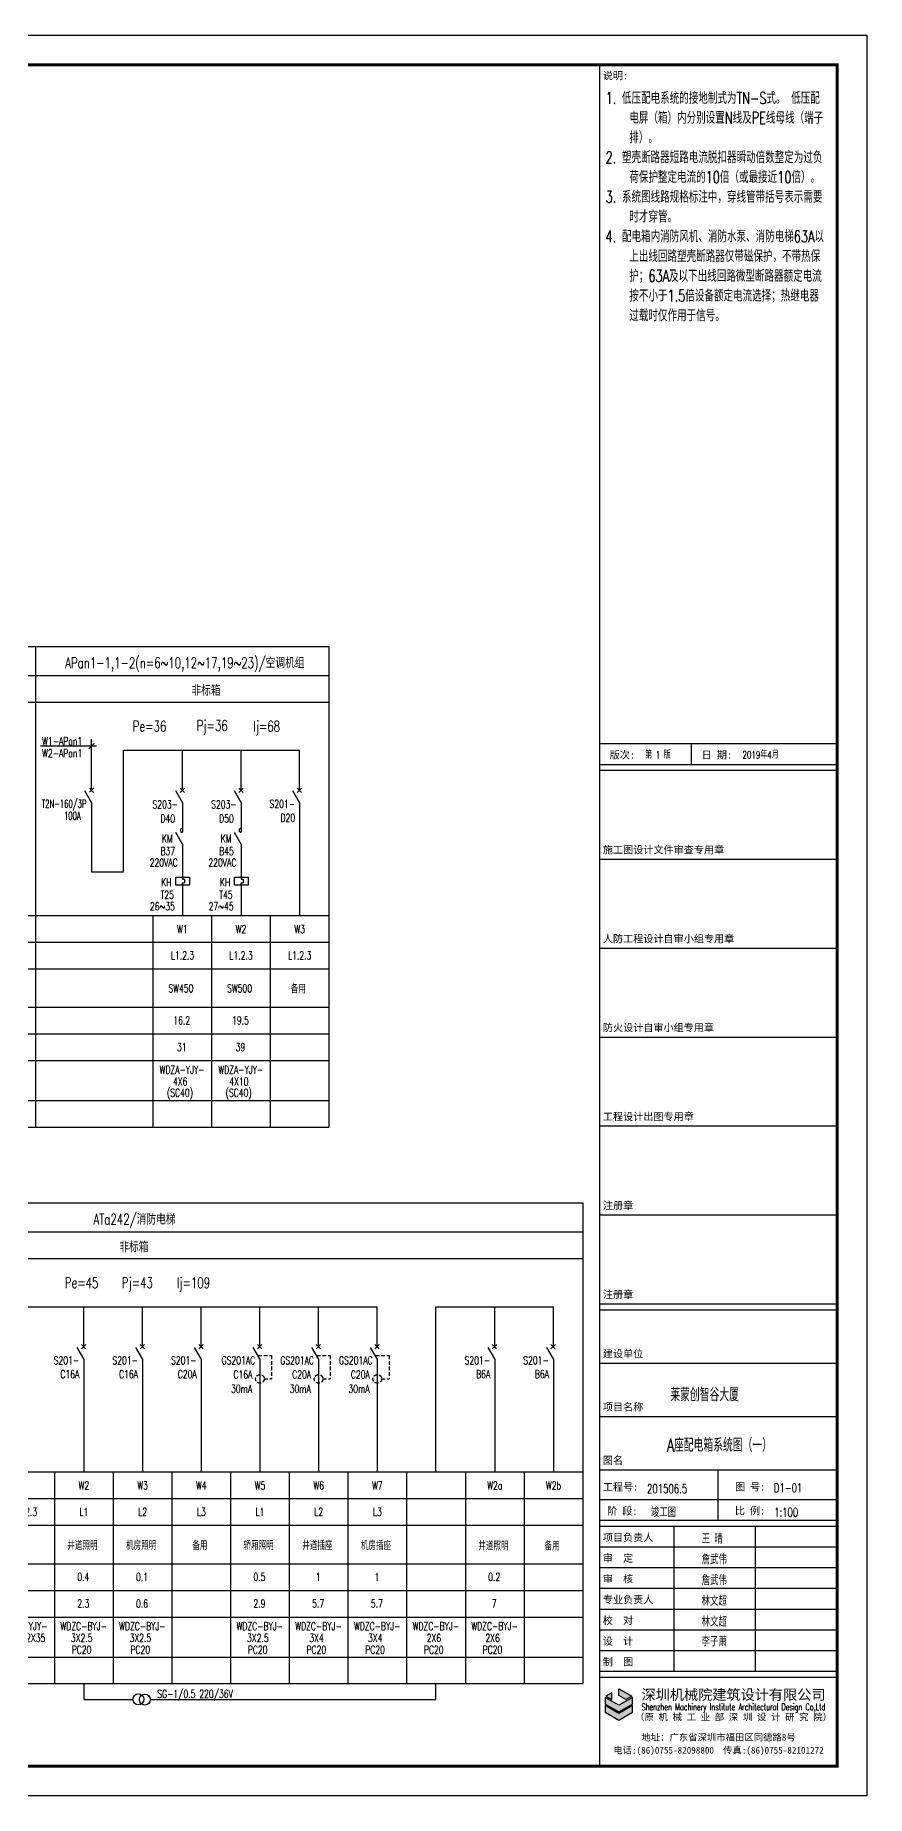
# Model space of a CAD drawing. Extents: x 1980812 to 2226895, y -554123 to 281606.
# Drawn here: x 2180374 to 2208423, y 222206 to 281606 of the extents above; entities that cross this region are included whole.
import ezdxf
from ezdxf.enums import TextEntityAlignment as Align

# ---------------------------------------------------------------- set-up
doc = ezdxf.new("R2010")
doc.units = 0
doc.header["$LTSCALE"] = 1000
doc.header["$MEASUREMENT"] = 0
doc.linetypes.add('HIDDEN', pattern=[0.375, 0.25, -0.125])
for name, color, linetype in [('1', 1, 'Continuous'), ('7', 7, 'Continuous'), ('DQ1', 1, 'Continuous'), ('DQ2', 2, 'Continuous'), ('DQ7', 7, 'Continuous'), ('TK', 1, 'Continuous')]:
    doc.layers.add(name, color=color, linetype=linetype)
doc.styles.add('D8', font='txtw.shx', dxfattribs={"width": 0.7, "bigfont": 'hztxtw.shx'})
doc.styles.add('HEITI', font='simplex.shx', dxfattribs={"width": 0.6, "bigfont": 'hztxt.shx'})
doc.styles.add('SONGTI', font='', dxfattribs={"width": 1.1})
doc.styles.get('SONGTI').set_extended_font_data('NSimSun')

# ---------------------------------------------------------------- blocks, each defined once
blk = doc.blocks.new('A$C017D60FC')
at = {"layer": '1'}
for centre in [(122, 265), (122, 122)]:
    blk.add_circle(centre, 122, dxfattribs=at)
blk = doc.blocks.new('tu kuang A1 A')
at = {"layer": 'TK'}
h = blk.add_hatch(color=256, dxfattribs=at)
h.paths.add_polyline_path([(75976, 3247), (75738, 3384), (75738, 3611), (76172, 3360)])
h.paths.add_polyline_path([(75303, 3360), (75499, 3247), (75499, 3473)])
h.paths.add_polyline_path([(75280, 3095), (75738, 2831), (76195, 3095), (76195, 3321), (75738, 3057), (75280, 3321)])
h.paths.add_polyline_path([(75738, 2553), (76195, 2817), (76195, 3043), (75738, 2779), (75280, 3043), (75280, 2817)])
for p, q in [((75100, 1000), (75100, 58400)), ((83100, 1000), (83100, 58400)), ((75100, 35500), (83100, 35500)), ((78187, 34800), (78187, 35500)), ((75100, 34800), (83100, 34800)), ((75100, 34600), (83100, 34600)), ((75100, 31600), (83100, 31600)), ((75100, 28600), (83100, 28600)), ((75100, 25600), (83100, 25600)), ((75100, 22600), (83100, 22600)), ((75100, 19600), (83100, 19600)), ((75100, 16600), (83100, 16600)), ((75100, 16400), (83100, 16400)), ((75100, 16400), (83100, 16400)), ((75100, 16400), (83100, 16400)), ((75100, 16400), (83100, 16400)), ((75100, 16400), (83100, 16400)), ((75100, 14600), (83100, 14600)), ((75100, 14600), (83100, 14600)), ((75100, 14600), (83100, 14600)), ((75100, 14600), (83100, 14600)), ((75100, 14600), (83100, 14600)), ((75100, 12800), (83100, 12800)), ((75100, 11000), (83100, 11000)), ((79087, 9286), (79087, 11000)), ((75100, 10000), (83100, 10000)), ((75100, 9300), (83100, 9300)), ((75100, 9300), (83100, 9300)), ((75100, 9300), (83100, 9300)), ((75100, 9100), (83100, 9100)), ((77600, 4200), (77600, 9100)), ((80350, 4200), (80350, 9100)), ((75100, 8400), (83100, 8400)), ((75100, 7700), (83100, 7700)), ((75100, 7000), (83100, 7000)), ((75100, 6300), (83100, 6300)), ((75100, 5600), (83100, 5600)), ((75100, 4900), (83100, 4900)), ((75100, 4200), (83100, 4200)), ((75100, 4000), (83100, 4000)), ((83100, 1000), (75100, 1000))]:
    blk.add_line(p, q, dxfattribs=at)
for points in [[(0, 59400), (84100, 59400), (84100, 0), (0, 0)], [(75976, 3247), (75738, 3384), (75738, 3611), (76172, 3360)], [(75280, 3095), (75738, 2831), (76195, 3095), (76195, 3321), (75738, 3057), (75280, 3321)], [(75738, 2553), (76195, 2817), (76195, 3043), (75738, 2779), (75280, 3043), (75280, 2817)], [(75303, 3360), (75499, 3247), (75499, 3473)]]:
    blk.add_lwpolyline(points, close=True, dxfattribs=at)
at = {"layer": 'TK', "const_width": 100}
blk.add_lwpolyline([(83100, 1000), (83100, 58400), (2500, 58400), (2500, 1000)], close=True, dxfattribs=at)
at = {"layer": '7', "style": 'D8', "width": 0.7}
for s, height, p in [('第 1 版', 250, (76625, 34995)), ('2019年4月', 250, (79909, 34997)), ('201506.5', 300, (76689, 10210)), ('竣工图', 300, (76820, 9408)), ('1:100', 300, (80977, 9415)), ('王 晴', 300, (78530, 8510)), ('詹武伟', 300, (78530, 7816)), ('詹武伟', 300, (78530, 7116)), ('林文超', 300, (78530, 6414)), ('林文超', 300, (78530, 5714)), ('李子萧', 300, (78530, 5048))]:
    blk.add_text(s, height=height, dxfattribs=at).set_placement(p)
at = {"layer": '7', "color": 1, "style": 'D8', "width": 0.7}
blk.add_text('莱蒙创智谷大厦', height=450, dxfattribs=at).set_placement((77472, 13307))
at = {"layer": 'TK', "style": 'SONGTI'}
for s, p in [('说明:', (75198, 57909)), ('版次:', (75428, 34992)), ('日 期:', (78532, 34992)), ('施工图设计文件审查专用章', (75198, 31792)), ('人防工程设计自审小组专用章', (75198, 28792)), ('防火设计自审小组专用章', (75198, 25792)), ('工程设计出图专用章', (75198, 22792)), ('注册章', (75198, 19792)), ('注册章', (75198, 16792)), ('建设单位', (75198, 14792)), ('项目名称', (75198, 12992)), ('图名', (75198, 11192)), ('工程号:', (75198, 10294)), ('比 例:', (79649, 9492)), ('项目负责人', (75198, 8592)), ('审  定', (75198, 7892)), ('审  核', (75198, 7192)), ('专业负责人', (75198, 6492)), ('校  对', (75198, 5792)), ('设  计', (75198, 5092)), ('制  图', (75198, 4392))]:
    blk.add_text(s, height=250, dxfattribs=at).set_placement(p)
for s, p in [('图 号:', (80166, 10425)), ('阶 段:', (75853, 9606))]:
    blk.add_text(s, height=250, dxfattribs=at).set_placement(p, align=Align.MIDDLE_CENTER)
for s, height, p in [('深圳机械院建筑设计有限公司', 350, (79605, 3238)), ('（原 机 械 工 业 部 深 圳 设 计 研 究 院）', 228, (79605, 2543)), ('地址：广东省深圳市福田区同德路8号', 225.62, (79100, 1860)), ('电话:(86)0755-82098800  传真:(86)0755-82101272', 225.62, (79100, 1424))]:
    blk.add_text(s, height=height, dxfattribs=at).set_placement(p, align=Align.CENTER)
at = {"layer": 'TK', "style": 'HEITI', "width": 0.7}
blk.add_text('Shenzhen Machinery Institute Architectural Design Co,Ltd', height=229, dxfattribs=at).set_placement((79605, 2884), align=Align.CENTER)

msp = doc.modelspace()

# ---------------------------------------------------------------- linework, layer by layer
at = {"layer": 'DQ1'}
for p, q in [((2160582.5, 260982.8), (2180382.5, 260982.8)), ((2180382.5, 260982.8), (2190282.5, 260982.8)), ((2190282.5, 260982.8), (2190282.5, 244766.2)), ((2182272.5, 255720.7), (2182047.5, 256110.4)), ((2182199.8, 256207), (2182345.3, 256059.2)), ((2182201, 256062.7), (2182348.9, 256208.2)), ((2185344.2, 255718.1), (2185119.2, 256107.9)), ((2185262.1, 256204.4), (2185407.7, 256056.6)), ((2185263.4, 256060.2), (2185411.2, 256205.7)), ((2187324.2, 255718.1), (2187099.2, 256107.9)), ((2187242.1, 256204.4), (2187387.7, 256056.6)), ((2187243.4, 256060.2), (2187391.2, 256205.7)), ((2189292.5, 255718.1), (2189067.5, 256107.9)), ((2189210.4, 256204.4), (2189356, 256056.6)), ((2189211.7, 256060.2), (2189359.5, 256205.7)), ((2185344.2, 254317.5), (2185119.2, 254707.2)), ((2187324.2, 254317.5), (2187099.2, 254707.2)), ((2185111.9, 253200.8), (2185578, 253200.8)), ((2185111.9, 252930.8), (2185111.9, 253200.8)), ((2185344.6, 253200.8), (2185344.6, 253132.1)), ((2185344.6, 253132.1), (2185409.2, 253132.1)), ((2185409.2, 253132.1), (2185409.2, 253002.9)), ((2185409.2, 253072.9), (2185409.2, 253072.9)), ((2185578, 253200.8), (2185578, 252930.8)), ((2187091.9, 253200.8), (2187558, 253200.8)), ((2187091.9, 252930.8), (2187091.9, 253200.8)), ((2187324.6, 253200.8), (2187324.6, 253132.1)), ((2187324.6, 253132.1), (2187389.2, 253132.1)), ((2187389.2, 253132.1), (2187389.2, 253002.9)), ((2187389.2, 253072.9), (2187389.2, 253072.9)), ((2187558, 253200.8), (2187558, 252930.8)), ((2185578, 252930.8), (2185111.9, 252930.8)), ((2185344.6, 253002.9), (2185409.2, 253002.9)), ((2185344.6, 252922.1), (2185344.6, 253002.9)), ((2187558, 252930.8), (2187091.9, 252930.8)), ((2187324.6, 253002.9), (2187389.2, 253002.9)), ((2187324.6, 252922.1), (2187324.6, 253002.9)), ((2160582.5, 244766.2), (2180382.5, 244766.2)), ((2180382.5, 244766.2), (2190282.5, 244766.2)), ((2170482.5, 242208.7), (2198842.4, 242208.7)), ((2198842.4, 242208.7), (2198842.4, 225992)), ((2182012.4, 236944), (2181787.4, 237333.7)), ((2181930.3, 237430.3), (2182075.8, 237282.5)), ((2181931.6, 237286), (2182079.4, 237431.5)), ((2183992.4, 236944), (2183767.4, 237333.7)), ((2183910.3, 237430.3), (2184055.8, 237282.5)), ((2183911.6, 237286), (2184059.4, 237431.5)), ((2185972.4, 236944), (2185747.4, 237333.7)), ((2185890.3, 237430.3), (2186035.8, 237282.5)), ((2185891.6, 237286), (2186039.4, 237431.5)), ((2187952.4, 236944), (2187727.4, 237333.7)), ((2187870.3, 237430.3), (2188015.8, 237282.5)), ((2187871.6, 237286), (2188019.4, 237431.5)), ((2189932.4, 236944), (2189707.4, 237333.7)), ((2189850.3, 237430.3), (2189995.8, 237282.5)), ((2189851.6, 237286), (2189999.4, 237431.5)), ((2191912.4, 236944), (2191687.4, 237333.7)), ((2191830.3, 237430.3), (2191975.8, 237282.5)), ((2191831.6, 237286), (2191979.4, 237431.5)), ((2195872.4, 236944), (2195647.4, 237333.7)), ((2195790.3, 237430.3), (2195935.8, 237282.5)), ((2195791.6, 237286), (2195939.4, 237431.5)), ((2197852.4, 236944), (2197627.4, 237333.7)), ((2197770.3, 237430.3), (2197915.8, 237282.5)), ((2197771.6, 237286), (2197919.4, 237431.5)), ((2170482.5, 225992), (2198842.4, 225992))]:
    msp.add_line(p, q, dxfattribs=at)
for centre in [(2185337.1, 254779.1), (2187317.1, 254779.1)]:
    msp.add_arc(centre, 65, 90, 270, dxfattribs=at)
at = {"layer": 'DQ2'}
for p, q in [((2182272.5, 256134.9), (2182272.5, 257853.5)), ((2183352.5, 257479.3), (2189304.2, 257479.3)), ((2183352.5, 253386.6), (2183352.5, 257479.3)), ((2185344.2, 256130.6), (2185344.2, 257479.3)), ((2187324.2, 256130.6), (2187324.2, 257479.3)), ((2189292.5, 256130.6), (2189292.5, 257479.3)), ((2182272.5, 255720.7), (2182272.5, 253384.1)), ((2185344.2, 255718.1), (2185344.2, 254714.1)), ((2187324.2, 255718.1), (2187324.2, 254714.1)), ((2189292.5, 255718.1), (2189292.5, 251908.2)), ((2185344.2, 254317.5), (2185344.2, 253200.8)), ((2187324.2, 254317.5), (2187324.2, 253200.8)), ((2182272.5, 253384.1), (2183352.9, 253384.1)), ((2185344.2, 252930.8), (2185344.2, 251908.2)), ((2187324.2, 252930.8), (2187324.2, 251908.2)), ((2176072.4, 238705.1), (2191912.4, 238705.1)), ((2182012.4, 237356.4), (2182012.4, 238705.1)), ((2183992.4, 237356.4), (2183992.4, 238705.1)), ((2185972.4, 237356.4), (2185972.4, 238705.1)), ((2187952.4, 237356.4), (2187952.4, 238702.6)), ((2189932.4, 237356.4), (2189932.4, 238702.6)), ((2191912.4, 237356.4), (2191912.4, 238705.1)), ((2193892.4, 238705.1), (2197852.4, 238705.1)), ((2193892.4, 233134.1), (2193892.4, 238705.1)), ((2195872.4, 237356.4), (2195872.4, 238705.1)), ((2197852.4, 237356.4), (2197852.4, 238705.1)), ((2182012.4, 236944), (2182012.4, 233134.1)), ((2183992.4, 236944), (2183992.4, 233134.1)), ((2185972.4, 236944), (2185972.4, 233134.1)), ((2187952.4, 236944), (2187952.4, 233134.1)), ((2189932.4, 236944), (2189932.4, 233134.1)), ((2191912.4, 236944), (2191912.4, 233134.1)), ((2195872.4, 236944), (2195872.4, 233134.1)), ((2197852.4, 236944), (2197852.4, 233134.1)), ((2182012.4, 225992), (2182012.4, 225452)), ((2193892.4, 225452), (2193892.4, 225992)), ((2182012.4, 225452), (2183669.8, 225452)), ((2184259, 225452), (2193892.4, 225452))]:
    msp.add_line(p, q, dxfattribs=at)
at = {"layer": 'DQ7'}
for p, q in [((2180382.5, 260982.8), (2180382.5, 244766.2)), ((2160582.5, 260008.2), (2180382.5, 260008.2)), ((2180382.5, 260008.2), (2190282.5, 260008.2)), ((2160582.5, 259108.2), (2180382.5, 259108.2)), ((2180382.5, 259108.2), (2190282.5, 259108.2)), ((2182441.1, 257622.4), (2180552.6, 257622.4)), ((2160582.5, 251908.2), (2180382.5, 251908.2)), ((2180382.5, 251908.2), (2190282.5, 251908.2)), ((2184342.5, 251908.2), (2184342.5, 244766.2)), ((2186322.5, 251908.2), (2186322.5, 244766.2)), ((2188302.5, 251908.2), (2188302.5, 244766.2)), ((2160582.5, 251008.2), (2180382.5, 251008.2)), ((2180382.5, 251008.2), (2190282.5, 251008.2)), ((2160582.5, 250108.2), (2180382.5, 250108.2)), ((2180382.5, 250108.2), (2190282.5, 250108.2)), ((2160582.5, 248810.3), (2180382.5, 248810.3)), ((2180382.5, 248810.3), (2190282.5, 248810.3)), ((2160582.5, 247910.3), (2180382.5, 247910.3)), ((2180382.5, 247910.3), (2190282.5, 247910.3)), ((2160582.5, 247010.3), (2180382.5, 247010.3)), ((2180382.5, 247010.3), (2190282.5, 247010.3)), ((2160582.5, 245660.3), (2180382.5, 245660.3)), ((2180382.5, 245660.3), (2190282.5, 245660.3)), ((2170482.5, 241234.1), (2198842.4, 241234.1)), ((2170482.5, 240334.1), (2198842.4, 240334.1)), ((2170482.5, 233134.1), (2198842.4, 233134.1)), ((2181022.4, 233134.1), (2181022.4, 225992)), ((2183002.4, 233134.1), (2183002.4, 225992)), ((2184982.4, 233134.1), (2184982.4, 225992)), ((2186962.4, 233134.1), (2186962.4, 225992)), ((2188942.4, 233134.1), (2188942.4, 225992)), ((2190922.4, 233134.1), (2190922.4, 225992)), ((2192902.4, 233134.1), (2192902.4, 225992)), ((2194882.4, 233134.1), (2194882.4, 225992)), ((2196862.4, 233134.1), (2196862.4, 225992)), ((2170482.5, 232234.1), (2198842.4, 232234.1)), ((2170482.5, 231334.1), (2198842.4, 231334.1)), ((2170482.5, 230036.2), (2198842.4, 230036.2)), ((2170482.5, 229136.2), (2198842.4, 229136.2)), ((2170482.5, 228236.2), (2198842.4, 228236.2)), ((2170482.5, 226886.2), (2198842.4, 226886.2))]:
    msp.add_line(p, q, dxfattribs=at)
at = {"layer": 'DQ7', "color": 7}
msp.add_line((2182182.5, 257532.4), (2182362.5, 257712.4), dxfattribs=at)
at = {"layer": 'DQ7', "linetype": 'HIDDEN', "ltscale": 0.5}
for p, q in [((2187897.1, 237060.4), (2188348.2, 237060.4)), ((2188348.2, 237060.4), (2188348.2, 236270.9)), ((2189877.1, 237060.4), (2190328.2, 237060.4)), ((2190328.2, 237060.4), (2190328.2, 236270.9)), ((2191857.1, 237060.4), (2192308.2, 237060.4)), ((2192308.2, 237060.4), (2192308.2, 236270.9)), ((2188098.2, 236270.9), (2188348.2, 236270.9)), ((2190078.2, 236270.9), (2190328.2, 236270.9)), ((2192058.2, 236270.9), (2192308.2, 236270.9))]:
    msp.add_line(p, q, dxfattribs=at)
for centre in [(2187952.4, 236270.9), (2189932.4, 236270.9), (2191912.4, 236270.9)]:
    msp.add_circle(centre, 145.8, dxfattribs=at)

# ---------------------------------------------------------------- block references
at = {"layer": 'DQ1', "xscale": 1.524705882174983, "yscale": 1.524705882174983, "zscale": 1.524705882174983, "rotation": 268.1863266977036}
msp.add_blockref('A$C017D60FC', (2183675.7, 225650.2), dxfattribs=at)
at = {"layer": 'DQ2'}
msp.add_blockref('tu kuang A1 A', (2124322.8, 222205.6), dxfattribs=at)

# ---------------------------------------------------------------- texts
at = {"layer": '7', "style": 'D8', "width": 0.7}
for p in [(2187693, 235800.2), (2189673, 235800.2), (2191653, 235800.2)]:
    msp.add_text('30mA', height=270, dxfattribs=at).set_placement(p, align=Align.RIGHT)
msp.add_text('D1-01', height=300, dxfattribs=at).set_placement((2205287.4, 232446.5))
at = {"layer": '7', "ltscale": 5, "insert": (2199613.1, 279686.6), "char_height": 400, "width": 7490.81, "attachment_point": 1, "style": 'D8'}
msp.add_mtext('\\pi-800,l800;1. 低压配电系统的接地制式为TN-S式。 低压配电屏（箱）内分别设置N线及PE线母线（端子排）。 \\P2. 塑壳断路器短路电流脱扣器瞬动倍数整定为过负荷保护整定电流的10倍（或最接近10倍）。 \\P3. 系统图线路规格标注中，穿线管带括号表示需要时才穿管。\\P4. 配电箱内消防风机、消防水泵、消防电梯63A以上出线回路塑壳断路器仅带磁保护，不带热保护；63A及以下出线回路微型断路器额定电流按不小于1.5倍设备额定电流选择；热继电器过载时仅作用于信号。', dxfattribs=at)
at = {"layer": 'DQ7', "style": 'D8', "width": 0.7}
for s, p in [('APan1-1,1-2(n=6~10,12~17,19~23)/空调机组', (2185421.3, 260431.7)), ('非标箱', (2186134.3, 259498.4)), ('ATa242/消防电梯', (2183723, 241657.5)), ('非标箱', (2183701.5, 240724.2))]:
    msp.add_text(s, height=360, dxfattribs=at).set_placement(p, align=Align.MIDDLE_CENTER)
for s, height, p in [('Pe=36', 360, (2183662.2, 258109.5)), ('Pj=36', 360, (2185819.1, 258133.2)), ('Ij=68', 360, (2187727.1, 258109.5)), ('W1-APan1', 270, (2180609.1, 257653)), ('W2-APan1', 270, (2180609.1, 257244.7)), ('Pe=45', 360, (2181372.3, 239335.3)), ('Pj=43', 360, (2183295.2, 239335.3)), ('Ij=109', 360, (2185150.7, 239335.3)), ('SG-1/0.5 220/36V', 270, (2184490.8, 225508.1))]:
    msp.add_text(s, height=height, dxfattribs=at).set_placement(p)
at = {"layer": 'DQ7', "style": 'D8'}
for s, height, width, p in [('T2N-160/3P', 270, 0.63, (2182102.4, 255541.3)), ('S203-', 270, 0.7, (2185187.1, 255518.7)), ('S203-', 270, 0.7, (2187167.1, 255518.7)), ('S201-', 270.01, 0.7, (2189135.4, 255536.2)), ('100A', 270, 0.63, (2181913.1, 255137.8)), ('D40', 270, 0.7, (2185091.9, 255041)), ('D50', 270, 0.7, (2187071.9, 255041)), ('D20', 270, 0.7, (2189142.7, 255069.7)), ('KM', 270, 0.7, (2185014.8, 254366.1)), ('KM', 270, 0.7, (2186994.8, 254366.1)), ('220VAC', 270, 0.7, (2185181.5, 253554.2)), ('B37', 270, 0.7, (2185091.9, 253943)), ('220VAC', 270, 0.7, (2187161.5, 253554.2)), ('B45', 270, 0.7, (2187071.9, 253943)), ('KH', 270, 0.7, (2184974.7, 252891.9)), ('KH', 270, 0.7, (2186954.7, 252891.9)), ('T25', 270, 0.7, (2185051.8, 252468.8)), ('T45', 270, 0.7, (2187031.8, 252468.8)), ('26~35', 270, 0.7, (2185086.1, 252080)), ('27~45', 270, 0.7, (2187066.1, 252080)), ('S201-', 270.01, 0.7, (2181855.2, 236762.1)), ('S201-', 270.01, 0.7, (2183835.2, 236762.1)), ('S201-', 270.01, 0.7, (2185815.2, 236762.1)), ('GS201AC', 270, 0.7, (2187795.2, 236762.1)), ('GS201AC', 270, 0.7, (2189775.2, 236762.1)), ('GS201AC', 270, 0.7, (2191755.2, 236762.1)), ('S201-', 270.01, 0.7, (2195715.2, 236762.1)), ('S201-', 270.01, 0.7, (2197695.2, 236762.1)), ('C16A', 270, 0.7, (2181862.6, 236295.5)), ('C16A', 270, 0.7, (2183842.6, 236295.5)), ('C20A', 270, 0.7, (2185822.6, 236295.5)), ('C16A', 270, 0.7, (2187700.1, 236284.3)), ('C20A', 270, 0.7, (2189680.1, 236284.3)), ('C20A', 270, 0.7, (2191660.1, 236284.3)), ('B6A', 270, 0.7, (2195722.6, 236295.5)), ('B6A', 270, 0.7, (2197702.6, 236295.5))]:
    msp.add_text(s, height=height, dxfattribs=dict(at, width=width)).set_placement(p, align=Align.RIGHT)
at = {"layer": 'DQ7', "style": 'D8', "width": 0.7}
for s, p in [('W1', (2185337.3, 251446.7)), ('W2', (2187317.3, 251446.7)), ('W3', (2189297.3, 251446.7)), ('L1.2.3', (2185345, 250558.6)), ('L1.2.3', (2187315.7, 250558.6)), ('L1.2.3', (2189295.7, 250558.6)), ('SW450', (2185288.4, 249447.8)), ('SW500', (2187268.4, 249447.8)), ('备用', (2189248.4, 249447.8)), ('16.2', (2185317, 248365.3)), ('19.5', (2187297, 248365.3)), ('31', (2185317, 247465.3)), ('39', (2187297, 247465.3)), ('WDZA-YJY-', (2185328.2, 246702.3)), ('WDZA-YJY-', (2187308.2, 246702.3)), ('(SC40)', (2185257.4, 245907.1)), ('4X6', (2185263, 246303.7)), ('(SC40)', (2187237.4, 245907.1)), ('4X10', (2187243, 246303.7)), ('W2', (2182017.2, 232672.6)), ('W3', (2183997.2, 232672.6)), ('W4', (2185977.2, 232672.6)), ('W5', (2187957.2, 232672.6)), ('W6', (2189937.2, 232672.6)), ('W7', (2191917.2, 232672.6)), ('W2a', (2195877.2, 232672.6)), ('W2b', (2197857.2, 232672.6)), ('L1.2.3', (2180044.8, 231784.4)), ('L1', (2182015.6, 231784.4)), ('L2', (2183995.6, 231784.4)), ('L3', (2185975.6, 231784.4)), ('L1', (2187955.6, 231784.4)), ('L2', (2189935.6, 231784.4)), ('L3', (2191915.6, 231784.4)), ('井道照明', (2181968.3, 230673.6)), ('机房照明', (2183948.3, 230673.6)), ('备用', (2185928.3, 230673.6)), ('轿厢照明', (2187908.3, 230673.6)), ('井道插座', (2189888.3, 230673.6)), ('机房插座', (2191868.3, 230673.6)), ('井道照明', (2195828.3, 230658)), ('备用', (2197808.3, 230658)), ('0.4', (2181996.8, 229591.1)), ('0.1', (2183976.8, 229591.1)), ('0.5', (2187936.8, 229591.1)), ('1', (2189916.8, 229591.1)), ('1', (2191896.8, 229591.1)), ('0.2', (2195856.8, 229591.1)), ('2.3', (2181996.8, 228691.1)), ('0.6', (2183976.8, 228691.1)), ('2.9', (2187936.8, 228691.1)), ('5.7', (2189916.8, 228691.1)), ('5.7', (2191896.8, 228691.1)), ('7', (2195856.8, 228691.1)), ('3X70+2X35', (2179962.9, 227529.5)), ('WDZA-YJY-', (2180028.1, 227928.2)), ('WDZC-BYJ-', (2182008.1, 227928.2)), ('3X2.5', (2181942.9, 227529.5)), ('WDZC-BYJ-', (2183988.1, 227928.2)), ('3X2.5', (2183922.9, 227529.5)), ('WDZC-BYJ-', (2187948.1, 227928.2)), ('3X2.5', (2187882.9, 227529.5)), ('WDZC-BYJ-', (2189928.1, 227928.2)), ('3X4', (2189862.9, 227529.5)), ('WDZC-BYJ-', (2191908.1, 227928.2)), ('3X4', (2191842.9, 227529.5)), ('WDZC-BYJ-', (2193888.1, 227928.2)), ('2X6', (2193822.9, 227529.5)), ('WDZC-BYJ-', (2195868.1, 227928.2)), ('2X6', (2195802.9, 227529.5)), ('PC20', (2181937.3, 227133)), ('PC20', (2183917.3, 227133)), ('PC20', (2187877.3, 227133)), ('PC20', (2189857.3, 227133)), ('PC20', (2191837.3, 227133)), ('PC20', (2193817.3, 227133)), ('PC20', (2195797.3, 227133))]:
    msp.add_text(s, height=270, dxfattribs=at).set_placement(p, align=Align.MIDDLE)
at = {"layer": 'DQ7', "color": 1, "style": 'D8', "width": 0.7}
msp.add_text('A座配电箱系统图（一）', height=450, dxfattribs=at).set_placement((2203450.8, 233812.8), align=Align.CENTER)

doc.saveas('drawing.dxf')
